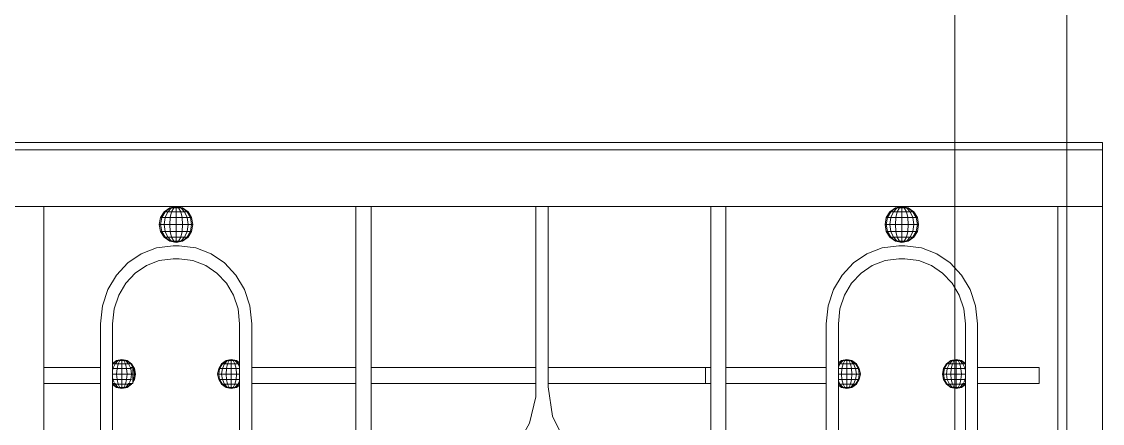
# Model space of a CAD drawing. Header units: millimetres. Extents: x 1832547 to 2001569, y -558009 to -417808.
# Drawn here: x 1948201 to 1948877, y -522876 to -522624 of the extents above; entities that cross this region are included whole.
import ezdxf

# ---------------------------------------------------------------- set-up
doc = ezdxf.new("R2010")
doc.units = ezdxf.units.MM
doc.header["$MEASUREMENT"] = 0
doc.layers.add('CA.thay 145', color=145, linetype='CONTINUOUS', lineweight=18)
doc.layers.add('CA_manh 08', color=8, linetype='CONTINUOUS', lineweight=9)

msp = doc.modelspace()

# ---------------------------------------------------------------- linework, layer by layer
at = {"layer": 'CA.thay 145'}
for points in [[(1948854.75, -523643.58), (1948854.75, -520420.8)], [(1948784.71, -520748.99), (1948784.71, -523643.58)]]:
    msp.add_lwpolyline(points, dxfattribs=at)
at = {"layer": 'CA_manh 08'}
for p, q in [((1947524.75, -522700.23), (1948877.02, -522700.23)), ((1948877.02, -522840.23), (1948877.02, -522700.23)), ((1948877.02, -522704.81), (1947524.75, -522704.81)), ((1948214.85, -522740.23), (1948186.92, -522740.23)), ((1948214.85, -522841), (1948214.85, -522740.23)), ((1948214.85, -522740.23), (1948297.56, -522740.23)), ((1948290.12, -522743.53), (1948293.53, -522741.09)), ((1948290.69, -522743.53), (1948293.84, -522741.09)), ((1948292.3, -522743.53), (1948294.71, -522741.09)), ((1948293.53, -522741.09), (1948297.56, -522740.23)), ((1948293.84, -522741.09), (1948293.53, -522741.09)), ((1948293.84, -522741.09), (1948297.56, -522740.23)), ((1948294.71, -522741.09), (1948293.84, -522741.09)), ((1948294.71, -522741.09), (1948297.56, -522740.23)), ((1948296.02, -522741.09), (1948294.71, -522741.09)), ((1948294.71, -522743.53), (1948296.02, -522741.09)), ((1948296.02, -522741.09), (1948297.56, -522740.23)), ((1948297.56, -522741.09), (1948296.02, -522741.09)), ((1948297.56, -522740.23), (1948297.56, -522741.09)), ((1948299.1, -522741.09), (1948297.56, -522740.23)), ((1948300.4, -522741.09), (1948297.56, -522740.23)), ((1948301.27, -522741.09), (1948297.56, -522740.23)), ((1948301.58, -522741.09), (1948297.56, -522740.23)), ((1948297.56, -522740.23), (1948410.02, -522740.23)), ((1948299.1, -522741.09), (1948297.56, -522741.09)), ((1948297.56, -522741.09), (1948297.56, -522743.53)), ((1948300.4, -522741.09), (1948299.1, -522741.09)), ((1948300.4, -522743.53), (1948299.1, -522741.09)), ((1948301.27, -522741.09), (1948300.4, -522741.09)), ((1948302.81, -522743.53), (1948300.4, -522741.09)), ((1948301.58, -522741.09), (1948301.27, -522741.09)), ((1948304.43, -522743.53), (1948301.27, -522741.09)), ((1948304.99, -522743.53), (1948301.58, -522741.09)), ((1948877.02, -522740.23), (1948302.1, -522740.23)), ((1948419.48, -522740.23), (1948410.02, -522740.23)), ((1948410.02, -522740.23), (1948410.02, -522841)), ((1948419.48, -522740.23), (1948522.68, -522740.23)), ((1948419.48, -522841), (1948419.48, -522740.23)), ((1948522.68, -522740.23), (1948522.68, -522841)), ((1948522.68, -522740.23), (1948530.25, -522740.23)), ((1948530.25, -522841), (1948530.25, -522740.23)), ((1948530.25, -522740.23), (1948632.09, -522740.23)), ((1948632.09, -522740.23), (1948641.55, -522740.23)), ((1948632.09, -522740.23), (1948632.09, -522841)), ((1948641.55, -522841), (1948641.55, -522740.23)), ((1948641.55, -522740.23), (1948751.57, -522740.23)), ((1948744.13, -522743.53), (1948747.54, -522741.09)), ((1948744.7, -522743.53), (1948747.85, -522741.09)), ((1948746.31, -522743.53), (1948748.72, -522741.09)), ((1948747.54, -522741.09), (1948751.57, -522740.23)), ((1948747.85, -522741.09), (1948747.54, -522741.09)), ((1948747.85, -522741.09), (1948751.57, -522740.23)), ((1948748.72, -522741.09), (1948747.85, -522741.09)), ((1948748.72, -522741.09), (1948751.57, -522740.23)), ((1948750.03, -522741.09), (1948748.72, -522741.09)), ((1948748.72, -522743.53), (1948750.03, -522741.09)), ((1948750.03, -522741.09), (1948751.57, -522740.23)), ((1948751.57, -522741.09), (1948750.03, -522741.09)), ((1948751.57, -522740.23), (1948751.57, -522741.09)), ((1948753.11, -522741.09), (1948751.57, -522740.23)), ((1948754.41, -522741.09), (1948751.57, -522740.23)), ((1948755.28, -522741.09), (1948751.57, -522740.23)), ((1948755.59, -522741.09), (1948751.57, -522740.23)), ((1948751.57, -522740.23), (1948849.1, -522740.23)), ((1948751.57, -522741.09), (1948753.11, -522741.09)), ((1948751.57, -522741.09), (1948751.57, -522743.53)), ((1948753.11, -522741.09), (1948754.41, -522741.09)), ((1948754.41, -522743.53), (1948753.11, -522741.09)), ((1948754.41, -522741.09), (1948755.28, -522741.09)), ((1948756.82, -522743.53), (1948754.41, -522741.09)), ((1948755.28, -522741.09), (1948755.59, -522741.09)), ((1948758.44, -522743.53), (1948755.28, -522741.09)), ((1948759, -522743.53), (1948755.59, -522741.09)), ((1948758.56, -522740.23), (1948849.1, -522740.23)), ((1948849.1, -522740.23), (1948849.1, -522841)), ((1948849.1, -522740.23), (1948849.1, -523473.59)), ((1948877.02, -522740.23), (1948849.1, -522740.23)), ((1948877.02, -522740.23), (1948849.1, -522740.23)), ((1948877.02, -522840.23), (1948877.02, -522740.23)), ((1948287.04, -522751.52), (1948287.84, -522747.2)), ((1948287.84, -522747.2), (1948290.12, -522743.53)), ((1948288.58, -522747.2), (1948287.84, -522747.2)), ((1948287.84, -522751.52), (1948288.58, -522747.2)), ((1948288.58, -522747.2), (1948290.69, -522743.53)), ((1948290.69, -522747.2), (1948288.58, -522747.2)), ((1948290.69, -522743.53), (1948290.12, -522743.53)), ((1948290.12, -522751.52), (1948290.69, -522747.2)), ((1948292.3, -522743.53), (1948290.69, -522743.53)), ((1948290.69, -522747.2), (1948292.3, -522743.53)), ((1948293.84, -522747.2), (1948290.69, -522747.2)), ((1948294.71, -522743.53), (1948292.3, -522743.53)), ((1948293.53, -522751.52), (1948293.84, -522747.2)), ((1948293.84, -522747.2), (1948294.71, -522743.53)), ((1948297.56, -522747.2), (1948293.84, -522747.2)), ((1948297.56, -522743.53), (1948294.71, -522743.53)), ((1948300.4, -522743.53), (1948297.56, -522743.53)), ((1948297.56, -522743.53), (1948297.56, -522747.2)), ((1948301.27, -522747.2), (1948297.56, -522747.2)), ((1948297.56, -522747.2), (1948297.56, -522751.52)), ((1948302.81, -522743.53), (1948300.4, -522743.53)), ((1948301.27, -522747.2), (1948300.4, -522743.53)), ((1948304.43, -522747.2), (1948301.27, -522747.2)), ((1948301.58, -522751.52), (1948301.27, -522747.2)), ((1948304.43, -522743.53), (1948302.81, -522743.53)), ((1948304.43, -522747.2), (1948302.81, -522743.53)), ((1948304.99, -522743.53), (1948304.43, -522743.53)), ((1948306.53, -522747.2), (1948304.43, -522743.53)), ((1948306.53, -522747.2), (1948304.43, -522747.2)), ((1948304.99, -522751.52), (1948304.43, -522747.2)), ((1948307.27, -522747.2), (1948304.99, -522743.53)), ((1948307.27, -522747.2), (1948306.53, -522747.2)), ((1948307.27, -522751.52), (1948306.53, -522747.2)), ((1948308.07, -522751.52), (1948307.27, -522747.2)), ((1948741.05, -522751.52), (1948741.85, -522747.2)), ((1948741.85, -522747.2), (1948744.13, -522743.53)), ((1948741.85, -522747.2), (1948742.59, -522747.2)), ((1948741.85, -522751.52), (1948742.59, -522747.2)), ((1948742.59, -522747.2), (1948744.7, -522743.53)), ((1948742.59, -522747.2), (1948744.7, -522747.2)), ((1948744.13, -522743.53), (1948744.7, -522743.53)), ((1948744.13, -522751.52), (1948744.7, -522747.2)), ((1948744.7, -522743.53), (1948746.31, -522743.53)), ((1948744.7, -522747.2), (1948746.31, -522743.53)), ((1948744.7, -522747.2), (1948747.85, -522747.2)), ((1948746.31, -522743.53), (1948748.72, -522743.53)), ((1948747.54, -522751.52), (1948747.85, -522747.2)), ((1948747.85, -522747.2), (1948748.72, -522743.53)), ((1948747.85, -522747.2), (1948751.57, -522747.2)), ((1948748.72, -522743.53), (1948751.57, -522743.53)), ((1948751.57, -522743.53), (1948754.41, -522743.53)), ((1948751.57, -522743.53), (1948751.57, -522747.2)), ((1948751.57, -522747.2), (1948755.28, -522747.2)), ((1948751.57, -522747.2), (1948751.57, -522751.52)), ((1948754.41, -522743.53), (1948756.82, -522743.53)), ((1948755.28, -522747.2), (1948754.41, -522743.53)), ((1948755.28, -522747.2), (1948758.44, -522747.2)), ((1948755.59, -522751.52), (1948755.28, -522747.2)), ((1948756.82, -522743.53), (1948758.44, -522743.53)), ((1948758.44, -522747.2), (1948756.82, -522743.53)), ((1948758.44, -522743.53), (1948759, -522743.53)), ((1948760.54, -522747.2), (1948758.44, -522743.53)), ((1948758.44, -522747.2), (1948760.54, -522747.2)), ((1948759, -522751.52), (1948758.44, -522747.2)), ((1948761.28, -522747.2), (1948759, -522743.53)), ((1948760.54, -522747.2), (1948761.28, -522747.2)), ((1948761.28, -522751.52), (1948760.54, -522747.2)), ((1948762.08, -522751.52), (1948761.28, -522747.2)), ((1948287.84, -522751.52), (1948287.04, -522751.52)), ((1948287.84, -522755.84), (1948287.04, -522751.52)), ((1948290.12, -522751.52), (1948287.84, -522751.52)), ((1948288.58, -522755.84), (1948287.84, -522751.52)), ((1948288.58, -522755.84), (1948287.84, -522755.84)), ((1948290.12, -522759.51), (1948287.84, -522755.84)), ((1948290.69, -522755.84), (1948288.58, -522755.84)), ((1948290.69, -522759.51), (1948288.58, -522755.84)), ((1948293.53, -522751.52), (1948290.12, -522751.52)), ((1948290.69, -522755.84), (1948290.12, -522751.52)), ((1948293.84, -522755.84), (1948290.69, -522755.84)), ((1948292.3, -522759.51), (1948290.69, -522755.84)), ((1948297.56, -522751.52), (1948293.53, -522751.52)), ((1948293.84, -522755.84), (1948293.53, -522751.52)), ((1948297.56, -522755.84), (1948293.84, -522755.84)), ((1948294.71, -522759.51), (1948293.84, -522755.84)), ((1948301.58, -522751.52), (1948297.56, -522751.52)), ((1948297.56, -522751.52), (1948297.56, -522755.84)), ((1948301.27, -522755.84), (1948297.56, -522755.84)), ((1948297.56, -522755.84), (1948297.56, -522759.51)), ((1948300.4, -522759.51), (1948301.27, -522755.84)), ((1948301.27, -522755.84), (1948301.58, -522751.52)), ((1948304.43, -522755.84), (1948301.27, -522755.84)), ((1948304.99, -522751.52), (1948301.58, -522751.52)), ((1948302.81, -522759.51), (1948304.43, -522755.84)), ((1948304.43, -522755.84), (1948304.99, -522751.52)), ((1948306.53, -522755.84), (1948304.43, -522755.84)), ((1948304.43, -522759.51), (1948306.53, -522755.84)), ((1948307.27, -522751.52), (1948304.99, -522751.52)), ((1948304.99, -522759.51), (1948307.27, -522755.84)), ((1948306.53, -522755.84), (1948307.27, -522751.52)), ((1948307.27, -522755.84), (1948306.53, -522755.84)), ((1948308.07, -522751.52), (1948307.27, -522751.52)), ((1948307.27, -522755.84), (1948308.07, -522751.52)), ((1948741.05, -522751.52), (1948741.85, -522751.52)), ((1948741.85, -522755.84), (1948741.05, -522751.52)), ((1948741.85, -522751.52), (1948744.13, -522751.52)), ((1948742.59, -522755.84), (1948741.85, -522751.52)), ((1948741.85, -522755.84), (1948742.59, -522755.84)), ((1948744.13, -522759.51), (1948741.85, -522755.84)), ((1948742.59, -522755.84), (1948744.7, -522755.84)), ((1948744.7, -522759.51), (1948742.59, -522755.84)), ((1948744.13, -522751.52), (1948747.54, -522751.52)), ((1948744.7, -522755.84), (1948744.13, -522751.52)), ((1948744.7, -522755.84), (1948747.85, -522755.84)), ((1948746.31, -522759.51), (1948744.7, -522755.84)), ((1948747.54, -522751.52), (1948751.57, -522751.52)), ((1948747.85, -522755.84), (1948747.54, -522751.52)), ((1948747.85, -522755.84), (1948751.57, -522755.84)), ((1948748.72, -522759.51), (1948747.85, -522755.84)), ((1948751.57, -522751.52), (1948755.59, -522751.52)), ((1948751.57, -522751.52), (1948751.57, -522755.84)), ((1948751.57, -522755.84), (1948755.28, -522755.84)), ((1948751.57, -522755.84), (1948751.57, -522759.51)), ((1948754.41, -522759.51), (1948755.28, -522755.84)), ((1948755.28, -522755.84), (1948755.59, -522751.52)), ((1948755.28, -522755.84), (1948758.44, -522755.84)), ((1948755.59, -522751.52), (1948759, -522751.52)), ((1948756.82, -522759.51), (1948758.44, -522755.84)), ((1948758.44, -522755.84), (1948759, -522751.52)), ((1948758.44, -522755.84), (1948760.54, -522755.84)), ((1948758.44, -522759.51), (1948760.54, -522755.84)), ((1948759, -522751.52), (1948761.28, -522751.52)), ((1948759, -522759.51), (1948761.28, -522755.84)), ((1948760.54, -522755.84), (1948761.28, -522751.52)), ((1948760.54, -522755.84), (1948761.28, -522755.84)), ((1948761.28, -522751.52), (1948762.08, -522751.52)), ((1948761.28, -522755.84), (1948762.08, -522751.52)), ((1948290.69, -522759.51), (1948290.12, -522759.51)), ((1948293.53, -522761.96), (1948290.12, -522759.51)), ((1948292.3, -522759.51), (1948290.69, -522759.51)), ((1948293.84, -522761.96), (1948290.69, -522759.51)), ((1948294.71, -522759.51), (1948292.3, -522759.51)), ((1948294.71, -522761.96), (1948292.3, -522759.51)), ((1948293.84, -522761.96), (1948293.53, -522761.96)), ((1948297.56, -522762.82), (1948293.53, -522761.96)), ((1948294.71, -522761.96), (1948293.84, -522761.96)), ((1948297.56, -522762.82), (1948293.84, -522761.96)), ((1948297.56, -522759.51), (1948294.71, -522759.51)), ((1948296.02, -522761.96), (1948294.71, -522759.51)), ((1948296.02, -522761.96), (1948294.71, -522761.96)), ((1948297.56, -522762.82), (1948294.71, -522761.96)), ((1948297.56, -522761.96), (1948296.02, -522761.96)), ((1948297.56, -522762.82), (1948296.02, -522761.96)), ((1948300.4, -522759.51), (1948297.56, -522759.51)), ((1948297.56, -522759.51), (1948297.56, -522761.96)), ((1948299.1, -522761.96), (1948297.56, -522761.96)), ((1948297.56, -522761.96), (1948297.56, -522762.82)), ((1948297.56, -522762.82), (1948301.58, -522761.96)), ((1948297.56, -522762.82), (1948301.27, -522761.96)), ((1948297.56, -522762.82), (1948300.4, -522761.96)), ((1948297.56, -522762.82), (1948299.1, -522761.96)), ((1948299.1, -522761.96), (1948300.4, -522759.51)), ((1948300.4, -522761.96), (1948299.1, -522761.96)), ((1948302.81, -522759.51), (1948300.4, -522759.51)), ((1948300.4, -522761.96), (1948302.81, -522759.51)), ((1948301.27, -522761.96), (1948300.4, -522761.96)), ((1948301.27, -522761.96), (1948304.43, -522759.51)), ((1948301.58, -522761.96), (1948301.27, -522761.96)), ((1948301.58, -522761.96), (1948304.99, -522759.51)), ((1948304.43, -522759.51), (1948302.81, -522759.51)), ((1948304.43, -522759.51), (1948304.99, -522759.51)), ((1948744.13, -522759.51), (1948744.7, -522759.51)), ((1948747.54, -522761.96), (1948744.13, -522759.51)), ((1948744.7, -522759.51), (1948746.31, -522759.51)), ((1948747.85, -522761.96), (1948744.7, -522759.51)), ((1948746.31, -522759.51), (1948748.72, -522759.51)), ((1948748.72, -522761.96), (1948746.31, -522759.51)), ((1948747.85, -522761.96), (1948747.54, -522761.96)), ((1948751.57, -522762.82), (1948747.54, -522761.96)), ((1948747.85, -522761.96), (1948748.72, -522761.96)), ((1948751.57, -522762.82), (1948747.85, -522761.96)), ((1948748.72, -522759.51), (1948751.57, -522759.51)), ((1948750.03, -522761.96), (1948748.72, -522759.51)), ((1948748.72, -522761.96), (1948750.03, -522761.96)), ((1948751.57, -522762.82), (1948748.72, -522761.96)), ((1948750.03, -522761.96), (1948751.57, -522761.96)), ((1948751.57, -522762.82), (1948750.03, -522761.96)), ((1948751.57, -522759.51), (1948754.41, -522759.51)), ((1948751.57, -522759.51), (1948751.57, -522761.96)), ((1948751.57, -522761.96), (1948753.11, -522761.96)), ((1948751.57, -522762.82), (1948753.11, -522761.96)), ((1948751.57, -522761.96), (1948751.57, -522762.82)), ((1948751.57, -522762.82), (1948754.41, -522761.96)), ((1948751.57, -522762.82), (1948755.28, -522761.96)), ((1948751.57, -522762.82), (1948755.59, -522761.96)), ((1948753.11, -522761.96), (1948754.41, -522759.51)), ((1948753.11, -522761.96), (1948754.41, -522761.96)), ((1948754.41, -522759.51), (1948756.82, -522759.51)), ((1948754.41, -522761.96), (1948756.82, -522759.51)), ((1948754.41, -522761.96), (1948755.28, -522761.96)), ((1948755.28, -522761.96), (1948758.44, -522759.51)), ((1948755.28, -522761.96), (1948755.59, -522761.96)), ((1948755.59, -522761.96), (1948759, -522759.51)), ((1948756.82, -522759.51), (1948758.44, -522759.51)), ((1948758.44, -522759.51), (1948759, -522759.51)), ((1948275.71, -522769.81), (1948267.28, -522775.57)), ((1948285.27, -522766.14), (1948275.71, -522769.81)), ((1948295.67, -522764.85), (1948285.27, -522766.14)), ((1948299.45, -522764.85), (1948295.67, -522764.85)), ((1948309.86, -522766.14), (1948299.45, -522764.85)), ((1948319.41, -522769.81), (1948309.86, -522766.14)), ((1948327.84, -522775.57), (1948319.41, -522769.81)), ((1948721.28, -522775.57), (1948729.71, -522769.81)), ((1948729.71, -522769.81), (1948739.27, -522766.14)), ((1948739.27, -522766.14), (1948749.67, -522764.85)), ((1948749.67, -522764.85), (1948753.45, -522764.85)), ((1948753.45, -522764.85), (1948763.86, -522766.14)), ((1948763.86, -522766.14), (1948773.41, -522769.81)), ((1948773.41, -522769.81), (1948781.84, -522775.57)), ((1948267.28, -522775.57), (1948260.25, -522783.13)), ((1948279.05, -522777.12), (1948287.02, -522774.06)), ((1948287.02, -522774.06), (1948295.7, -522772.98)), ((1948295.7, -522772.98), (1948299.42, -522772.98)), ((1948299.42, -522772.98), (1948308.1, -522774.06)), ((1948308.1, -522774.06), (1948316.06, -522777.12)), ((1948334.87, -522783.13), (1948327.84, -522775.57)), ((1948714.25, -522783.13), (1948721.28, -522775.57)), ((1948741.03, -522774.06), (1948733.06, -522777.12)), ((1948749.7, -522772.98), (1948741.03, -522774.06)), ((1948753.42, -522772.98), (1948749.7, -522772.98)), ((1948762.1, -522774.06), (1948753.42, -522772.98)), ((1948770.07, -522777.12), (1948762.1, -522774.06)), ((1948781.84, -522775.57), (1948788.87, -522783.13)), ((1948260.25, -522783.13), (1948254.89, -522792.18)), ((1948266.16, -522788.23), (1948272.02, -522781.92)), ((1948272.02, -522781.92), (1948279.05, -522777.12)), ((1948316.06, -522777.12), (1948323.09, -522781.92)), ((1948323.09, -522781.92), (1948328.96, -522788.22)), ((1948340.23, -522792.18), (1948334.87, -522783.13)), ((1948708.89, -522792.18), (1948714.25, -522783.13)), ((1948726.03, -522781.92), (1948720.16, -522788.22)), ((1948733.06, -522777.12), (1948726.03, -522781.92)), ((1948777.1, -522781.92), (1948770.07, -522777.12)), ((1948782.96, -522788.23), (1948777.1, -522781.92)), ((1948788.87, -522783.13), (1948794.23, -522792.18)), ((1948261.69, -522795.78), (1948266.16, -522788.23)), ((1948328.96, -522788.22), (1948333.43, -522795.77)), ((1948720.16, -522788.22), (1948715.69, -522795.77)), ((1948787.44, -522795.78), (1948782.96, -522788.23)), ((1948254.89, -522792.18), (1948251.47, -522802.45)), ((1948258.84, -522804.34), (1948261.69, -522795.78)), ((1948333.43, -522795.77), (1948336.29, -522804.33)), ((1948343.65, -522802.45), (1948340.23, -522792.18)), ((1948705.47, -522802.45), (1948708.89, -522792.18)), ((1948715.69, -522795.77), (1948712.84, -522804.33)), ((1948790.29, -522804.34), (1948787.44, -522795.78)), ((1948794.23, -522792.18), (1948797.65, -522802.45)), ((1948251.47, -522802.45), (1948250.27, -522813.62)), ((1948344.85, -522813.62), (1948343.65, -522802.45)), ((1948704.27, -522813.62), (1948705.47, -522802.45)), ((1948797.65, -522802.45), (1948798.85, -522813.62)), ((1948257.84, -522813.65), (1948258.84, -522804.34)), ((1948336.29, -522804.33), (1948337.29, -522813.65)), ((1948712.84, -522804.33), (1948711.84, -522813.65)), ((1948791.29, -522813.65), (1948790.29, -522804.34)), ((1948250.27, -522813.62), (1948250.27, -522841)), ((1948257.84, -522838.46), (1948257.84, -522813.65)), ((1948337.29, -522813.65), (1948337.29, -522838.1)), ((1948344.85, -522841), (1948344.85, -522813.62)), ((1948704.27, -522813.62), (1948704.27, -522841)), ((1948711.84, -522838.1), (1948711.84, -522813.65)), ((1948791.29, -522813.65), (1948791.29, -522838.46)), ((1948798.85, -522841), (1948798.85, -522813.62)), ((1948257.84, -522838.46), (1948260.33, -522836.67)), ((1948258.03, -522838.65), (1948260.58, -522836.67)), ((1948259.33, -522838.65), (1948261.29, -522836.67)), ((1948260.33, -522836.67), (1948263.59, -522835.97)), ((1948260.58, -522836.67), (1948260.33, -522836.67)), ((1948260.58, -522836.67), (1948263.59, -522835.97)), ((1948261.29, -522836.67), (1948260.58, -522836.67)), ((1948261.29, -522836.67), (1948263.59, -522835.97)), ((1948262.34, -522836.67), (1948261.29, -522836.67)), ((1948261.29, -522838.65), (1948262.34, -522836.67)), ((1948262.34, -522836.67), (1948263.59, -522835.97)), ((1948263.59, -522836.67), (1948262.34, -522836.67)), ((1948263.59, -522835.97), (1948263.59, -522836.67)), ((1948266.85, -522836.67), (1948263.59, -522835.97)), ((1948266.6, -522836.67), (1948263.59, -522835.97)), ((1948265.89, -522836.67), (1948263.59, -522835.97)), ((1948264.84, -522836.67), (1948263.59, -522835.97)), ((1948264.84, -522836.67), (1948263.59, -522836.67)), ((1948263.59, -522836.67), (1948263.59, -522838.65)), ((1948265.89, -522836.67), (1948264.84, -522836.67)), ((1948265.89, -522838.65), (1948264.84, -522836.67)), ((1948266.6, -522836.67), (1948265.89, -522836.67)), ((1948267.85, -522838.65), (1948265.89, -522836.67)), ((1948266.6, -522836.67), (1948266.85, -522836.67)), ((1948269.15, -522838.65), (1948266.6, -522836.67)), ((1948269.61, -522838.65), (1948266.85, -522836.67)), ((1948326.01, -522838.65), (1948328.78, -522836.67)), ((1948326.47, -522838.65), (1948329.02, -522836.67)), ((1948327.78, -522838.65), (1948329.73, -522836.67)), ((1948328.78, -522836.67), (1948332.03, -522835.97)), ((1948329.02, -522836.67), (1948328.78, -522836.67)), ((1948329.02, -522836.67), (1948332.03, -522835.97)), ((1948329.73, -522836.67), (1948329.02, -522836.67)), ((1948329.73, -522836.67), (1948332.03, -522835.97)), ((1948330.79, -522836.67), (1948329.73, -522836.67)), ((1948329.73, -522838.65), (1948330.79, -522836.67)), ((1948330.79, -522836.67), (1948332.03, -522835.97)), ((1948332.03, -522836.67), (1948330.79, -522836.67)), ((1948332.03, -522835.97), (1948332.03, -522836.67)), ((1948335.29, -522836.67), (1948332.03, -522835.97)), ((1948335.04, -522836.67), (1948332.03, -522835.97)), ((1948334.34, -522836.67), (1948332.03, -522835.97)), ((1948333.28, -522836.67), (1948332.03, -522835.97)), ((1948333.28, -522836.67), (1948332.03, -522836.67)), ((1948332.03, -522836.67), (1948332.03, -522838.65)), ((1948334.34, -522836.67), (1948333.28, -522836.67)), ((1948334.34, -522838.65), (1948333.28, -522836.67)), ((1948335.04, -522836.67), (1948334.34, -522836.67)), ((1948336.29, -522838.65), (1948334.34, -522836.67)), ((1948335.04, -522836.67), (1948335.29, -522836.67)), ((1948337.29, -522838.41), (1948335.04, -522836.67)), ((1948337.29, -522838.1), (1948335.29, -522836.67)), ((1948711.84, -522838.1), (1948713.83, -522836.67)), ((1948711.84, -522838.41), (1948714.08, -522836.67)), ((1948712.83, -522838.65), (1948714.78, -522836.67)), ((1948713.83, -522836.67), (1948717.09, -522835.97)), ((1948713.83, -522836.67), (1948714.08, -522836.67)), ((1948714.08, -522836.67), (1948717.09, -522835.97)), ((1948714.08, -522836.67), (1948714.78, -522836.67)), ((1948714.78, -522836.67), (1948717.09, -522835.97)), ((1948714.78, -522836.67), (1948715.84, -522836.67)), ((1948714.78, -522838.65), (1948715.84, -522836.67)), ((1948715.84, -522836.67), (1948717.09, -522835.97)), ((1948717.09, -522836.67), (1948715.84, -522836.67)), ((1948717.09, -522835.97), (1948717.09, -522836.67)), ((1948718.33, -522836.67), (1948717.09, -522835.97)), ((1948719.39, -522836.67), (1948717.09, -522835.97)), ((1948720.1, -522836.67), (1948717.09, -522835.97)), ((1948720.35, -522836.67), (1948717.09, -522835.97)), ((1948717.09, -522836.67), (1948718.33, -522836.67)), ((1948717.09, -522836.67), (1948717.09, -522838.65)), ((1948718.33, -522836.67), (1948719.39, -522836.67)), ((1948719.39, -522838.65), (1948718.33, -522836.67)), ((1948719.39, -522836.67), (1948720.1, -522836.67)), ((1948721.34, -522838.65), (1948719.39, -522836.67)), ((1948720.1, -522836.67), (1948720.35, -522836.67)), ((1948722.65, -522838.65), (1948720.1, -522836.67)), ((1948723.11, -522838.65), (1948720.35, -522836.67)), ((1948779.51, -522838.65), (1948782.27, -522836.67)), ((1948779.97, -522838.65), (1948782.52, -522836.67)), ((1948781.28, -522838.65), (1948783.23, -522836.67)), ((1948782.27, -522836.67), (1948785.53, -522835.97)), ((1948782.27, -522836.67), (1948782.52, -522836.67)), ((1948782.52, -522836.67), (1948785.53, -522835.97)), ((1948782.52, -522836.67), (1948783.23, -522836.67)), ((1948783.23, -522836.67), (1948785.53, -522835.97)), ((1948783.23, -522836.67), (1948784.29, -522836.67)), ((1948783.23, -522838.65), (1948784.29, -522836.67)), ((1948784.29, -522836.67), (1948785.53, -522835.97)), ((1948785.53, -522836.67), (1948784.29, -522836.67)), ((1948785.53, -522835.97), (1948785.53, -522836.67)), ((1948786.78, -522836.67), (1948785.53, -522835.97)), ((1948787.84, -522836.67), (1948785.53, -522835.97)), ((1948788.54, -522836.67), (1948785.53, -522835.97)), ((1948788.79, -522836.67), (1948785.53, -522835.97)), ((1948785.53, -522836.67), (1948786.78, -522836.67)), ((1948785.53, -522836.67), (1948785.53, -522838.65)), ((1948786.78, -522836.67), (1948787.84, -522836.67)), ((1948787.84, -522838.65), (1948786.78, -522836.67)), ((1948787.84, -522836.67), (1948788.54, -522836.67)), ((1948789.79, -522838.65), (1948787.84, -522836.67)), ((1948788.54, -522836.67), (1948788.79, -522836.67)), ((1948791.09, -522838.65), (1948788.54, -522836.67)), ((1948791.29, -522838.46), (1948788.79, -522836.67)), ((1948214.85, -522841), (1948250.27, -522841)), ((1948214.85, -522841), (1948214.85, -522851.16)), ((1948250.27, -522841), (1948250.27, -522851.16)), ((1948257.84, -522838.65), (1948257.84, -522838.46)), ((1948258.03, -522838.65), (1948257.84, -522838.65)), ((1948257.84, -522838.99), (1948258.03, -522838.65)), ((1948257.84, -522838.99), (1948257.84, -522838.65)), ((1948257.84, -522841), (1948257.84, -522838.99)), ((1948257.84, -522841), (1948257.95, -522841)), ((1948257.84, -522841.62), (1948257.84, -522841)), ((1948258.03, -522841.62), (1948257.84, -522841.62)), ((1948257.84, -522843.09), (1948258.03, -522841.62)), ((1948257.84, -522843.09), (1948257.84, -522841.62)), ((1948257.84, -522845.12), (1948257.84, -522843.09)), ((1948259.33, -522838.65), (1948258.03, -522838.65)), ((1948258.03, -522841.62), (1948259.33, -522838.65)), ((1948260.58, -522841.62), (1948258.03, -522841.62)), ((1948261.29, -522838.65), (1948259.33, -522838.65)), ((1948260.33, -522845.12), (1948260.58, -522841.62)), ((1948260.58, -522841.62), (1948261.29, -522838.65)), ((1948263.59, -522841.62), (1948260.58, -522841.62)), ((1948263.59, -522838.65), (1948261.29, -522838.65)), ((1948265.89, -522838.65), (1948263.59, -522838.65)), ((1948263.59, -522838.65), (1948263.59, -522841.62)), ((1948266.6, -522841.62), (1948263.59, -522841.62)), ((1948263.59, -522841.62), (1948263.59, -522845.12)), ((1948267.85, -522838.65), (1948265.89, -522838.65)), ((1948266.6, -522841.62), (1948265.89, -522838.65)), ((1948269.15, -522841.62), (1948266.6, -522841.62)), ((1948266.85, -522845.12), (1948266.6, -522841.62)), ((1948269.15, -522838.65), (1948267.85, -522838.65)), ((1948269.15, -522841.62), (1948267.85, -522838.65)), ((1948269.61, -522838.65), (1948269.15, -522838.65)), ((1948270.45, -522841), (1948269.15, -522838.65)), ((1948269.68, -522841.62), (1948269.15, -522841.62)), ((1948269.61, -522845.12), (1948269.15, -522841.62)), ((1948269.23, -522841), (1948270.45, -522841)), ((1948271.45, -522841.62), (1948269.61, -522838.65)), ((1948270.86, -522841.62), (1948270.45, -522841)), ((1948270.45, -522841), (1948270.45, -522841.62)), ((1948270.86, -522841.62), (1948270.45, -522841.62)), ((1948270.45, -522841.62), (1948270.45, -522845.12)), ((1948271.45, -522841.62), (1948270.86, -522841.62)), ((1948271.45, -522845.12), (1948270.86, -522841.62)), ((1948272.1, -522845.12), (1948271.45, -522841.62)), ((1948323.52, -522845.12), (1948324.17, -522841.62)), ((1948324.17, -522841.62), (1948326.01, -522838.65)), ((1948324.77, -522841.62), (1948324.17, -522841.62)), ((1948324.17, -522845.12), (1948324.77, -522841.62)), ((1948324.77, -522841.62), (1948326.47, -522838.65)), ((1948326.47, -522841.62), (1948324.77, -522841.62)), ((1948326.47, -522838.65), (1948326.01, -522838.65)), ((1948326.01, -522845.12), (1948326.47, -522841.62)), ((1948327.78, -522838.65), (1948326.47, -522838.65)), ((1948326.47, -522841.62), (1948327.78, -522838.65)), ((1948329.02, -522841.62), (1948326.47, -522841.62)), ((1948329.73, -522838.65), (1948327.78, -522838.65)), ((1948328.78, -522845.12), (1948329.02, -522841.62)), ((1948329.02, -522841.62), (1948329.73, -522838.65)), ((1948332.03, -522841.62), (1948329.02, -522841.62)), ((1948332.03, -522838.65), (1948329.73, -522838.65)), ((1948334.34, -522838.65), (1948332.03, -522838.65)), ((1948332.03, -522838.65), (1948332.03, -522841.62)), ((1948335.04, -522841.62), (1948332.03, -522841.62)), ((1948332.03, -522841.62), (1948332.03, -522845.12)), ((1948336.29, -522838.65), (1948334.34, -522838.65)), ((1948335.04, -522841.62), (1948334.34, -522838.65)), ((1948337.29, -522841.62), (1948335.04, -522841.62)), ((1948335.29, -522845.12), (1948335.04, -522841.62)), ((1948337.29, -522838.65), (1948336.29, -522838.65)), ((1948337.29, -522840.92), (1948336.29, -522838.65)), ((1948337.29, -522838.1), (1948337.29, -522838.41)), ((1948337.29, -522838.41), (1948337.29, -522838.65)), ((1948337.29, -522838.65), (1948337.29, -522840.92)), ((1948337.29, -522840.92), (1948337.29, -522841.62)), ((1948337.29, -522841.62), (1948337.29, -522845.12)), ((1948410.02, -522841), (1948344.85, -522841)), ((1948344.85, -522851.16), (1948344.85, -522841)), ((1948410.02, -522841), (1948410.02, -522851.16)), ((1948522.68, -522841), (1948419.48, -522841)), ((1948419.48, -522851.16), (1948419.48, -522841)), ((1948522.68, -522851.16), (1948522.68, -522841)), ((1948628.67, -522841), (1948530.25, -522841)), ((1948530.25, -522841), (1948530.25, -522851.16)), ((1948628.67, -522851.16), (1948628.67, -522841)), ((1948628.67, -522841), (1948632.09, -522841)), ((1948632.09, -522851.16), (1948632.09, -522841)), ((1948641.55, -522841), (1948704.27, -522841)), ((1948641.55, -522841), (1948641.55, -522851.16)), ((1948704.27, -522841), (1948704.27, -522851.16)), ((1948711.84, -522838.41), (1948711.84, -522838.1)), ((1948711.84, -522838.41), (1948711.84, -522838.65)), ((1948711.84, -522838.65), (1948712.83, -522838.65)), ((1948711.84, -522840.92), (1948712.83, -522838.65)), ((1948711.84, -522838.65), (1948711.84, -522840.92)), ((1948711.84, -522840.92), (1948711.84, -522841.62)), ((1948711.84, -522841.62), (1948714.08, -522841.62)), ((1948711.84, -522841.62), (1948711.84, -522845.12)), ((1948712.83, -522838.65), (1948714.78, -522838.65)), ((1948713.83, -522845.12), (1948714.08, -522841.62)), ((1948714.08, -522841.62), (1948714.78, -522838.65)), ((1948714.08, -522841.62), (1948717.09, -522841.62)), ((1948714.78, -522838.65), (1948717.09, -522838.65)), ((1948717.09, -522838.65), (1948719.39, -522838.65)), ((1948717.09, -522838.65), (1948717.09, -522841.62)), ((1948717.09, -522841.62), (1948720.1, -522841.62)), ((1948717.09, -522841.62), (1948717.09, -522845.12)), ((1948719.39, -522838.65), (1948721.34, -522838.65)), ((1948720.1, -522841.62), (1948719.39, -522838.65)), ((1948720.1, -522841.62), (1948722.65, -522841.62)), ((1948720.35, -522845.12), (1948720.1, -522841.62)), ((1948721.34, -522838.65), (1948722.65, -522838.65)), ((1948722.65, -522841.62), (1948721.34, -522838.65)), ((1948722.65, -522838.65), (1948723.11, -522838.65)), ((1948724.35, -522841.62), (1948722.65, -522838.65)), ((1948722.65, -522841.62), (1948724.35, -522841.62)), ((1948723.11, -522845.12), (1948722.65, -522841.62)), ((1948724.95, -522841.62), (1948723.11, -522838.65)), ((1948724.35, -522841.62), (1948724.95, -522841.62)), ((1948724.95, -522845.12), (1948724.35, -522841.62)), ((1948725.6, -522845.12), (1948724.95, -522841.62)), ((1948777.02, -522845.12), (1948777.67, -522841.62)), ((1948777.67, -522841.62), (1948779.51, -522838.65)), ((1948777.67, -522841.62), (1948778.27, -522841.62)), ((1948777.67, -522845.12), (1948778.27, -522841.62)), ((1948778.27, -522841.62), (1948779.97, -522838.65)), ((1948778.27, -522841.62), (1948779.97, -522841.62)), ((1948779.97, -522838.65), (1948779.51, -522838.65)), ((1948779.51, -522845.12), (1948779.97, -522841.62)), ((1948779.97, -522838.65), (1948781.28, -522838.65)), ((1948779.97, -522841.62), (1948781.28, -522838.65)), ((1948779.97, -522841.62), (1948782.52, -522841.62)), ((1948781.28, -522838.65), (1948783.23, -522838.65)), ((1948782.27, -522845.12), (1948782.52, -522841.62)), ((1948782.52, -522841.62), (1948783.23, -522838.65)), ((1948782.52, -522841.62), (1948785.53, -522841.62)), ((1948783.23, -522838.65), (1948785.53, -522838.65)), ((1948785.53, -522838.65), (1948787.84, -522838.65)), ((1948785.53, -522838.65), (1948785.53, -522841.62)), ((1948785.53, -522841.62), (1948788.54, -522841.62)), ((1948785.53, -522841.62), (1948785.53, -522845.12)), ((1948787.84, -522838.65), (1948789.79, -522838.65)), ((1948788.54, -522841.62), (1948787.84, -522838.65)), ((1948788.54, -522841.62), (1948791.09, -522841.62)), ((1948788.79, -522845.12), (1948788.54, -522841.62)), ((1948789.79, -522838.65), (1948791.09, -522838.65)), ((1948791.09, -522841.62), (1948789.79, -522838.65)), ((1948791.09, -522838.65), (1948791.29, -522838.65)), ((1948791.29, -522838.99), (1948791.09, -522838.65)), ((1948791.09, -522841.62), (1948791.29, -522841.62)), ((1948791.29, -522843.09), (1948791.09, -522841.62)), ((1948791.17, -522841), (1948791.29, -522841)), ((1948791.29, -522838.65), (1948791.29, -522838.46)), ((1948791.29, -522838.99), (1948791.29, -522838.65)), ((1948791.29, -522841), (1948791.29, -522838.99)), ((1948791.29, -522841.62), (1948791.29, -522841)), ((1948791.29, -522843.09), (1948791.29, -522841.62)), ((1948791.29, -522845.12), (1948791.29, -522843.09)), ((1948798.85, -522841), (1948837.46, -522841)), ((1948798.85, -522841), (1948798.85, -522851.16)), ((1948837.46, -522841), (1948837.46, -522851.16)), ((1948849.1, -522851.16), (1948849.1, -522841)), ((1948877.02, -522840.23), (1948877.02, -522850.39)), ((1948877.02, -522840.23), (1948877.02, -522850.39)), ((1948260.33, -522845.12), (1948257.84, -522845.12)), ((1948257.84, -522847.14), (1948257.84, -522845.12)), ((1948258.03, -522848.61), (1948257.84, -522847.14)), ((1948257.84, -522848.61), (1948257.84, -522847.14)), ((1948258.03, -522848.61), (1948257.84, -522848.61)), ((1948257.84, -522851.16), (1948257.84, -522848.61)), ((1948260.58, -522848.61), (1948258.03, -522848.61)), ((1948258.82, -522850.42), (1948258.03, -522848.61)), ((1948263.59, -522845.12), (1948260.33, -522845.12)), ((1948260.58, -522848.61), (1948260.33, -522845.12)), ((1948263.59, -522848.61), (1948260.58, -522848.61)), ((1948261.29, -522851.58), (1948260.58, -522848.61)), ((1948266.85, -522845.12), (1948263.59, -522845.12)), ((1948263.59, -522845.12), (1948263.59, -522848.61)), ((1948266.6, -522848.61), (1948263.59, -522848.61)), ((1948263.59, -522848.61), (1948263.59, -522851.58)), ((1948265.89, -522851.58), (1948266.6, -522848.61)), ((1948266.6, -522848.61), (1948266.85, -522845.12)), ((1948269.15, -522848.61), (1948266.6, -522848.61)), ((1948269.61, -522845.12), (1948266.85, -522845.12)), ((1948268.36, -522850.42), (1948269.15, -522848.61)), ((1948269.15, -522848.61), (1948269.61, -522845.12)), ((1948269.68, -522848.61), (1948269.15, -522848.61)), ((1948270.45, -522845.12), (1948269.61, -522845.12)), ((1948271.45, -522845.12), (1948270.45, -522845.12)), ((1948270.45, -522845.12), (1948270.45, -522848.61)), ((1948270.86, -522848.61), (1948270.45, -522848.61)), ((1948270.45, -522850.23), (1948271.45, -522848.61)), ((1948270.45, -522849.32), (1948270.86, -522848.61)), ((1948270.45, -522848.61), (1948270.45, -522849.32)), ((1948270.45, -522849.32), (1948270.45, -522850.23)), ((1948270.45, -522851.16), (1948270.45, -522850.23)), ((1948270.86, -522848.61), (1948271.45, -522845.12)), ((1948271.45, -522848.61), (1948270.86, -522848.61)), ((1948272.1, -522845.12), (1948271.45, -522845.12)), ((1948271.45, -522848.61), (1948272.1, -522845.12)), ((1948324.17, -522845.12), (1948323.52, -522845.12)), ((1948324.17, -522848.61), (1948323.52, -522845.12)), ((1948326.01, -522845.12), (1948324.17, -522845.12)), ((1948324.77, -522848.61), (1948324.17, -522845.12)), ((1948324.77, -522848.61), (1948324.17, -522848.61)), ((1948326.01, -522851.58), (1948324.17, -522848.61)), ((1948326.47, -522848.61), (1948324.77, -522848.61)), ((1948326.47, -522851.58), (1948324.77, -522848.61)), ((1948328.78, -522845.12), (1948326.01, -522845.12)), ((1948326.47, -522848.61), (1948326.01, -522845.12)), ((1948329.02, -522848.61), (1948326.47, -522848.61)), ((1948327.78, -522851.58), (1948326.47, -522848.61)), ((1948332.03, -522845.12), (1948328.78, -522845.12)), ((1948329.02, -522848.61), (1948328.78, -522845.12)), ((1948332.03, -522848.61), (1948329.02, -522848.61)), ((1948329.73, -522851.58), (1948329.02, -522848.61)), ((1948335.29, -522845.12), (1948332.03, -522845.12)), ((1948332.03, -522845.12), (1948332.03, -522848.61)), ((1948335.04, -522848.61), (1948332.03, -522848.61)), ((1948332.03, -522848.61), (1948332.03, -522851.58)), ((1948334.34, -522851.58), (1948335.04, -522848.61)), ((1948335.04, -522848.61), (1948335.29, -522845.12)), ((1948337.29, -522848.61), (1948335.04, -522848.61)), ((1948337.29, -522845.12), (1948335.29, -522845.12)), ((1948336.29, -522851.58), (1948337.29, -522849.32)), ((1948337.29, -522845.12), (1948337.29, -522848.61)), ((1948337.29, -522848.61), (1948337.29, -522849.32)), ((1948337.29, -522849.32), (1948337.29, -522851.58)), ((1948711.84, -522845.12), (1948713.83, -522845.12)), ((1948711.84, -522845.12), (1948711.84, -522848.61)), ((1948711.84, -522848.61), (1948714.08, -522848.61)), ((1948711.84, -522848.61), (1948711.84, -522849.32)), ((1948712.83, -522851.58), (1948711.84, -522849.32)), ((1948711.84, -522849.32), (1948711.84, -522851.58)), ((1948713.83, -522845.12), (1948717.09, -522845.12)), ((1948714.08, -522848.61), (1948713.83, -522845.12)), ((1948714.08, -522848.61), (1948717.09, -522848.61)), ((1948714.78, -522851.58), (1948714.08, -522848.61)), ((1948717.09, -522845.12), (1948720.35, -522845.12)), ((1948717.09, -522845.12), (1948717.09, -522848.61)), ((1948717.09, -522848.61), (1948720.1, -522848.61)), ((1948717.09, -522848.61), (1948717.09, -522851.58)), ((1948719.39, -522851.58), (1948720.1, -522848.61)), ((1948720.1, -522848.61), (1948720.35, -522845.12)), ((1948720.1, -522848.61), (1948722.65, -522848.61)), ((1948720.35, -522845.12), (1948723.11, -522845.12)), ((1948721.34, -522851.58), (1948722.65, -522848.61)), ((1948722.65, -522848.61), (1948723.11, -522845.12)), ((1948722.65, -522848.61), (1948724.35, -522848.61)), ((1948722.65, -522851.58), (1948724.35, -522848.61)), ((1948723.11, -522845.12), (1948724.95, -522845.12)), ((1948723.11, -522851.58), (1948724.95, -522848.61)), ((1948724.35, -522848.61), (1948724.95, -522845.12)), ((1948724.35, -522848.61), (1948724.95, -522848.61)), ((1948724.95, -522845.12), (1948725.6, -522845.12)), ((1948724.95, -522848.61), (1948725.6, -522845.12)), ((1948777.02, -522845.12), (1948777.67, -522845.12)), ((1948777.67, -522848.61), (1948777.02, -522845.12)), ((1948777.67, -522845.12), (1948779.51, -522845.12)), ((1948778.27, -522848.61), (1948777.67, -522845.12)), ((1948777.67, -522848.61), (1948778.27, -522848.61)), ((1948779.51, -522851.58), (1948777.67, -522848.61)), ((1948778.27, -522848.61), (1948779.97, -522848.61)), ((1948779.97, -522851.58), (1948778.27, -522848.61)), ((1948779.51, -522845.12), (1948782.27, -522845.12)), ((1948779.97, -522848.61), (1948779.51, -522845.12)), ((1948779.97, -522848.61), (1948782.52, -522848.61)), ((1948781.28, -522851.58), (1948779.97, -522848.61)), ((1948782.27, -522845.12), (1948785.53, -522845.12)), ((1948782.52, -522848.61), (1948782.27, -522845.12)), ((1948782.52, -522848.61), (1948785.53, -522848.61)), ((1948783.23, -522851.58), (1948782.52, -522848.61)), ((1948785.53, -522845.12), (1948788.79, -522845.12)), ((1948785.53, -522845.12), (1948785.53, -522848.61)), ((1948785.53, -522848.61), (1948788.54, -522848.61)), ((1948785.53, -522848.61), (1948785.53, -522851.58)), ((1948787.84, -522851.58), (1948788.54, -522848.61)), ((1948788.54, -522848.61), (1948788.79, -522845.12)), ((1948788.54, -522848.61), (1948791.09, -522848.61)), ((1948788.79, -522845.12), (1948791.29, -522845.12)), ((1948790.3, -522850.42), (1948791.09, -522848.61)), ((1948791.09, -522848.61), (1948791.29, -522847.14)), ((1948791.09, -522848.61), (1948791.29, -522848.61)), ((1948791.29, -522847.14), (1948791.29, -522845.12)), ((1948791.29, -522848.61), (1948791.29, -522847.14)), ((1948791.29, -522851.16), (1948791.29, -522848.61)), ((1948877.02, -523363.43), (1948877.02, -522850.39)), ((1948877.02, -523363.43), (1948877.02, -522850.39)), ((1948250.27, -522851.16), (1948214.85, -522851.16)), ((1948214.85, -523363.43), (1948214.85, -522851.16)), ((1948250.27, -522851.16), (1948250.27, -523363.43)), ((1948259.15, -522851.16), (1948257.84, -522851.16)), ((1948257.84, -522851.25), (1948257.84, -522851.16)), ((1948258.03, -522851.58), (1948257.84, -522851.25)), ((1948257.84, -522851.58), (1948257.84, -522851.25)), ((1948258.03, -522851.58), (1948257.84, -522851.58)), ((1948257.84, -522851.77), (1948257.84, -522851.58)), ((1948260.33, -522853.56), (1948257.84, -522851.77)), ((1948257.84, -523361.66), (1948257.84, -522851.77)), ((1948259.33, -522851.58), (1948258.03, -522851.58)), ((1948260.58, -522853.56), (1948258.03, -522851.58)), ((1948259.33, -522851.58), (1948259.15, -522851.16)), ((1948259.63, -522851.16), (1948259.15, -522851.16)), ((1948261.29, -522851.58), (1948259.33, -522851.58)), ((1948261.29, -522853.56), (1948259.33, -522851.58)), ((1948260.58, -522853.56), (1948260.33, -522853.56)), ((1948263.59, -522854.26), (1948260.33, -522853.56)), ((1948261.29, -522853.56), (1948260.58, -522853.56)), ((1948263.59, -522854.26), (1948260.58, -522853.56)), ((1948263.59, -522851.58), (1948261.29, -522851.58)), ((1948262.34, -522853.56), (1948261.29, -522851.58)), ((1948262.34, -522853.56), (1948261.29, -522853.56)), ((1948263.59, -522854.26), (1948261.29, -522853.56)), ((1948263.59, -522853.56), (1948262.34, -522853.56)), ((1948263.59, -522854.26), (1948262.34, -522853.56)), ((1948265.89, -522851.58), (1948263.59, -522851.58)), ((1948263.59, -522851.58), (1948263.59, -522853.56)), ((1948264.84, -522853.56), (1948263.59, -522853.56)), ((1948263.59, -522853.56), (1948263.59, -522854.26)), ((1948263.59, -522854.26), (1948266.85, -522853.56)), ((1948263.59, -522854.26), (1948266.6, -522853.56)), ((1948263.59, -522854.26), (1948265.89, -522853.56)), ((1948263.59, -522854.26), (1948264.84, -522853.56)), ((1948264.84, -522853.56), (1948265.89, -522851.58)), ((1948265.89, -522853.56), (1948264.84, -522853.56)), ((1948267.85, -522851.58), (1948265.89, -522851.58)), ((1948265.89, -522853.56), (1948267.85, -522851.58)), ((1948266.6, -522853.56), (1948265.89, -522853.56)), ((1948266.6, -522853.56), (1948269.15, -522851.58)), ((1948266.85, -522853.56), (1948266.6, -522853.56)), ((1948266.85, -522853.56), (1948269.61, -522851.58)), ((1948268.03, -522851.16), (1948267.55, -522851.16)), ((1948267.85, -522851.58), (1948268.03, -522851.16)), ((1948269.15, -522851.58), (1948267.85, -522851.58)), ((1948269.39, -522851.16), (1948268.03, -522851.16)), ((1948269.15, -522851.58), (1948269.39, -522851.16)), ((1948269.15, -522851.58), (1948269.61, -522851.58)), ((1948269.87, -522851.16), (1948269.39, -522851.16)), ((1948269.61, -522851.58), (1948269.87, -522851.16)), ((1948269.87, -522851.16), (1948270.45, -522851.16)), ((1948326.47, -522851.58), (1948326.01, -522851.58)), ((1948328.78, -522853.56), (1948326.01, -522851.58)), ((1948327.78, -522851.58), (1948326.47, -522851.58)), ((1948329.02, -522853.56), (1948326.47, -522851.58)), ((1948329.73, -522851.58), (1948327.78, -522851.58)), ((1948329.73, -522853.56), (1948327.78, -522851.58)), ((1948329.02, -522853.56), (1948328.78, -522853.56)), ((1948332.03, -522854.26), (1948328.78, -522853.56)), ((1948329.73, -522853.56), (1948329.02, -522853.56)), ((1948332.03, -522854.26), (1948329.02, -522853.56)), ((1948332.03, -522851.58), (1948329.73, -522851.58)), ((1948330.79, -522853.56), (1948329.73, -522851.58)), ((1948330.79, -522853.56), (1948329.73, -522853.56)), ((1948332.03, -522854.26), (1948329.73, -522853.56)), ((1948332.03, -522853.56), (1948330.79, -522853.56)), ((1948332.03, -522854.26), (1948330.79, -522853.56)), ((1948334.34, -522851.58), (1948332.03, -522851.58)), ((1948332.03, -522851.58), (1948332.03, -522853.56)), ((1948333.28, -522853.56), (1948332.03, -522853.56)), ((1948332.03, -522853.56), (1948332.03, -522854.26)), ((1948332.03, -522854.26), (1948335.29, -522853.56)), ((1948332.03, -522854.26), (1948335.04, -522853.56)), ((1948332.03, -522854.26), (1948334.34, -522853.56)), ((1948332.03, -522854.26), (1948333.28, -522853.56)), ((1948333.28, -522853.56), (1948334.34, -522851.58)), ((1948334.34, -522853.56), (1948333.28, -522853.56)), ((1948336.29, -522851.58), (1948334.34, -522851.58)), ((1948334.34, -522853.56), (1948336.29, -522851.58)), ((1948335.04, -522853.56), (1948334.34, -522853.56)), ((1948335.04, -522853.56), (1948337.29, -522851.82)), ((1948335.29, -522853.56), (1948335.04, -522853.56)), ((1948335.29, -522853.56), (1948337.29, -522852.13)), ((1948337.29, -522851.58), (1948336.29, -522851.58)), ((1948337.29, -522851.58), (1948337.29, -522851.82)), ((1948337.29, -522851.82), (1948337.29, -522852.13)), ((1948337.29, -522852.13), (1948337.29, -523368.32)), ((1948344.85, -522851.16), (1948410.02, -522851.16)), ((1948344.85, -523363.43), (1948344.85, -522851.16)), ((1948410.02, -522851.16), (1948410.02, -523363.43)), ((1948419.48, -522851.16), (1948522.68, -522851.16)), ((1948419.48, -523363.43), (1948419.48, -522851.16)), ((1948522.68, -522859.32), (1948522.68, -522851.16)), ((1948530.25, -522853.15), (1948530.25, -522851.16)), ((1948530.25, -522851.16), (1948628.67, -522851.16)), ((1948530.25, -522853.15), (1948533.09, -522871.46)), ((1948632.09, -522851.16), (1948628.67, -522851.16)), ((1948632.09, -522851.16), (1948632.09, -523363.43)), ((1948704.27, -522851.16), (1948641.55, -522851.16)), ((1948641.55, -523363.43), (1948641.55, -522851.16)), ((1948704.27, -522851.16), (1948704.27, -523363.43)), ((1948711.84, -522851.58), (1948712.83, -522851.58)), ((1948711.84, -522851.58), (1948711.84, -522851.82)), ((1948714.08, -522853.56), (1948711.84, -522851.82)), ((1948711.84, -522852.13), (1948711.84, -522851.82)), ((1948713.83, -522853.56), (1948711.84, -522852.13)), ((1948711.84, -522852.13), (1948711.84, -523368.32)), ((1948712.83, -522851.58), (1948714.78, -522851.58)), ((1948714.78, -522853.56), (1948712.83, -522851.58)), ((1948714.08, -522853.56), (1948713.83, -522853.56)), ((1948717.09, -522854.26), (1948713.83, -522853.56)), ((1948714.08, -522853.56), (1948714.78, -522853.56)), ((1948717.09, -522854.26), (1948714.08, -522853.56)), ((1948714.78, -522851.58), (1948717.09, -522851.58)), ((1948715.84, -522853.56), (1948714.78, -522851.58)), ((1948714.78, -522853.56), (1948715.84, -522853.56)), ((1948717.09, -522854.26), (1948714.78, -522853.56)), ((1948715.84, -522853.56), (1948717.09, -522853.56)), ((1948717.09, -522854.26), (1948715.84, -522853.56)), ((1948717.09, -522851.58), (1948719.39, -522851.58)), ((1948717.09, -522851.58), (1948717.09, -522853.56)), ((1948717.09, -522853.56), (1948718.33, -522853.56)), ((1948717.09, -522854.26), (1948718.33, -522853.56)), ((1948717.09, -522853.56), (1948717.09, -522854.26)), ((1948717.09, -522854.26), (1948719.39, -522853.56)), ((1948717.09, -522854.26), (1948720.1, -522853.56)), ((1948717.09, -522854.26), (1948720.35, -522853.56)), ((1948718.33, -522853.56), (1948719.39, -522851.58)), ((1948718.33, -522853.56), (1948719.39, -522853.56)), ((1948719.39, -522851.58), (1948721.34, -522851.58)), ((1948719.39, -522853.56), (1948721.34, -522851.58)), ((1948719.39, -522853.56), (1948720.1, -522853.56)), ((1948720.1, -522853.56), (1948722.65, -522851.58)), ((1948720.1, -522853.56), (1948720.35, -522853.56)), ((1948720.35, -522853.56), (1948723.11, -522851.58)), ((1948721.34, -522851.58), (1948722.65, -522851.58)), ((1948722.65, -522851.58), (1948723.11, -522851.58)), ((1948779.51, -522851.58), (1948779.97, -522851.58)), ((1948782.27, -522853.56), (1948779.51, -522851.58)), ((1948779.97, -522851.58), (1948781.28, -522851.58)), ((1948782.52, -522853.56), (1948779.97, -522851.58)), ((1948781.28, -522851.58), (1948783.23, -522851.58)), ((1948783.23, -522853.56), (1948781.28, -522851.58)), ((1948782.52, -522853.56), (1948782.27, -522853.56)), ((1948785.53, -522854.26), (1948782.27, -522853.56)), ((1948782.52, -522853.56), (1948783.23, -522853.56)), ((1948785.53, -522854.26), (1948782.52, -522853.56)), ((1948783.23, -522851.58), (1948785.53, -522851.58)), ((1948784.29, -522853.56), (1948783.23, -522851.58)), ((1948783.23, -522853.56), (1948784.29, -522853.56)), ((1948785.53, -522854.26), (1948783.23, -522853.56)), ((1948784.29, -522853.56), (1948785.53, -522853.56)), ((1948785.53, -522854.26), (1948784.29, -522853.56)), ((1948785.53, -522851.58), (1948787.84, -522851.58)), ((1948785.53, -522851.58), (1948785.53, -522853.56)), ((1948785.53, -522853.56), (1948786.78, -522853.56)), ((1948785.53, -522854.26), (1948786.78, -522853.56)), ((1948785.53, -522853.56), (1948785.53, -522854.26)), ((1948785.53, -522854.26), (1948787.84, -522853.56)), ((1948785.53, -522854.26), (1948788.54, -522853.56)), ((1948785.53, -522854.26), (1948788.79, -522853.56)), ((1948786.78, -522853.56), (1948787.84, -522851.58)), ((1948786.78, -522853.56), (1948787.84, -522853.56)), ((1948787.84, -522851.58), (1948789.79, -522851.58)), ((1948787.84, -522853.56), (1948789.79, -522851.58)), ((1948787.84, -522853.56), (1948788.54, -522853.56)), ((1948788.54, -522853.56), (1948791.09, -522851.58)), ((1948788.54, -522853.56), (1948788.79, -522853.56)), ((1948788.79, -522853.56), (1948791.29, -522851.77)), ((1948789.98, -522851.16), (1948789.49, -522851.16)), ((1948789.79, -522851.58), (1948789.98, -522851.16)), ((1948789.79, -522851.58), (1948791.09, -522851.58)), ((1948791.29, -522851.16), (1948789.98, -522851.16)), ((1948791.09, -522851.58), (1948791.29, -522851.25)), ((1948791.09, -522851.58), (1948791.29, -522851.58)), ((1948791.29, -522851.25), (1948791.29, -522851.16)), ((1948791.29, -522851.58), (1948791.29, -522851.25)), ((1948791.29, -522851.77), (1948791.29, -522851.58)), ((1948791.29, -522851.77), (1948791.29, -523361.66)), ((1948798.85, -523363.43), (1948798.85, -522851.16)), ((1948837.46, -522851.16), (1948798.85, -522851.16)), ((1948849.1, -522851.16), (1948849.1, -523363.43)), ((1948518.53, -522875.94), (1948522.68, -522859.32)), ((1948510.47, -522890.56), (1948518.53, -522875.94)), ((1948533.09, -522871.46), (1948540.68, -522887.25))]:
    msp.add_line(p, q, dxfattribs=at)

doc.saveas('drawing.dxf')
